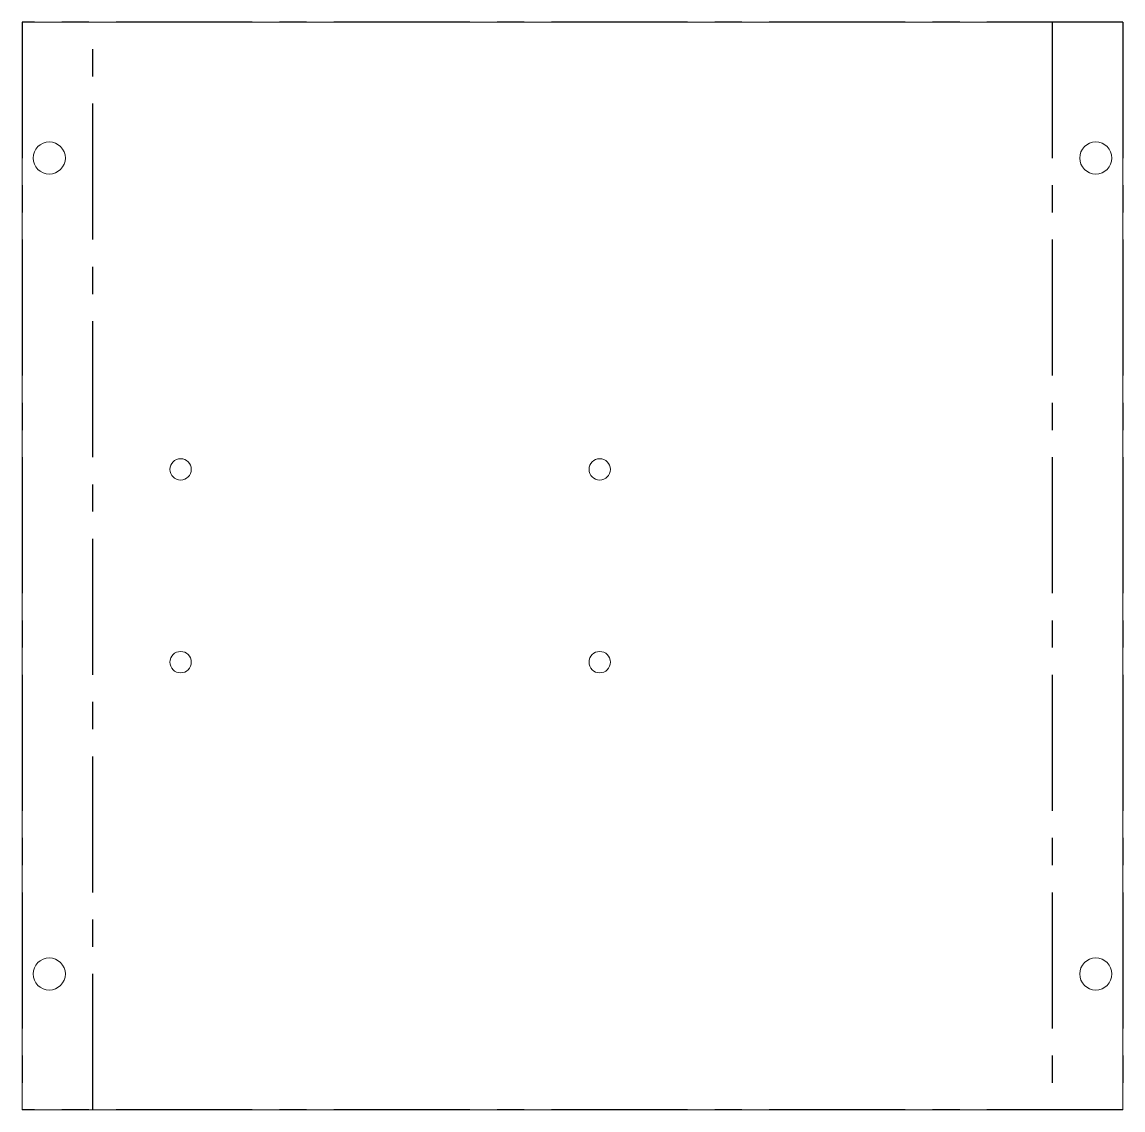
# Model space of a CAD drawing. Header units: millimetres. Extents: x -8 to 94, y 0 to 102.
import ezdxf

# ---------------------------------------------------------------- set-up
doc = ezdxf.new("R2010")
doc.units = ezdxf.units.MM
doc.linetypes.add('CENTERX2', pattern=[20.32, 12.7, -2.54, 2.54, -2.54])

msp = doc.modelspace()

# ---------------------------------------------------------------- linework, layer by layer
at = {"color": 7, "linetype": 'CENTERX2'}
for p, q in [((94.31, 101.6), (-8.45, 101.6)), ((-8.45, 101.6), (-8.45, 0)), ((-1.85, 0), (-1.85, 101.6)), ((87.7, 101.6), (87.7, 0)), ((94.31, 101.6), (94.31, 0)), ((94.31, 0), (-8.45, 0))]:
    msp.add_line(p, q, dxfattribs=at)
at = {"color": 7, "linetype": 'Continuous', "lineweight": 15}
for p, q in [((-8.45, 0), (-8.45, 101.6)), ((94.31, 101.6), (-8.45, 101.6)), ((94.31, 101.6), (94.31, 0)), ((-8.45, 0), (94.31, 0))]:
    msp.add_line(p, q, dxfattribs=at)
for centre, radius in [((-5.91, 88.9), 1.5), ((91.77, 88.9), 1.5), ((6.35, 59.82), 1), ((45.47, 59.82), 1), ((6.35, 41.82), 1), ((45.47, 41.82), 1), ((-5.91, 12.7), 1.5), ((91.77, 12.7), 1.5)]:
    msp.add_circle(centre, radius, dxfattribs=at)

doc.saveas('drawing.dxf')
